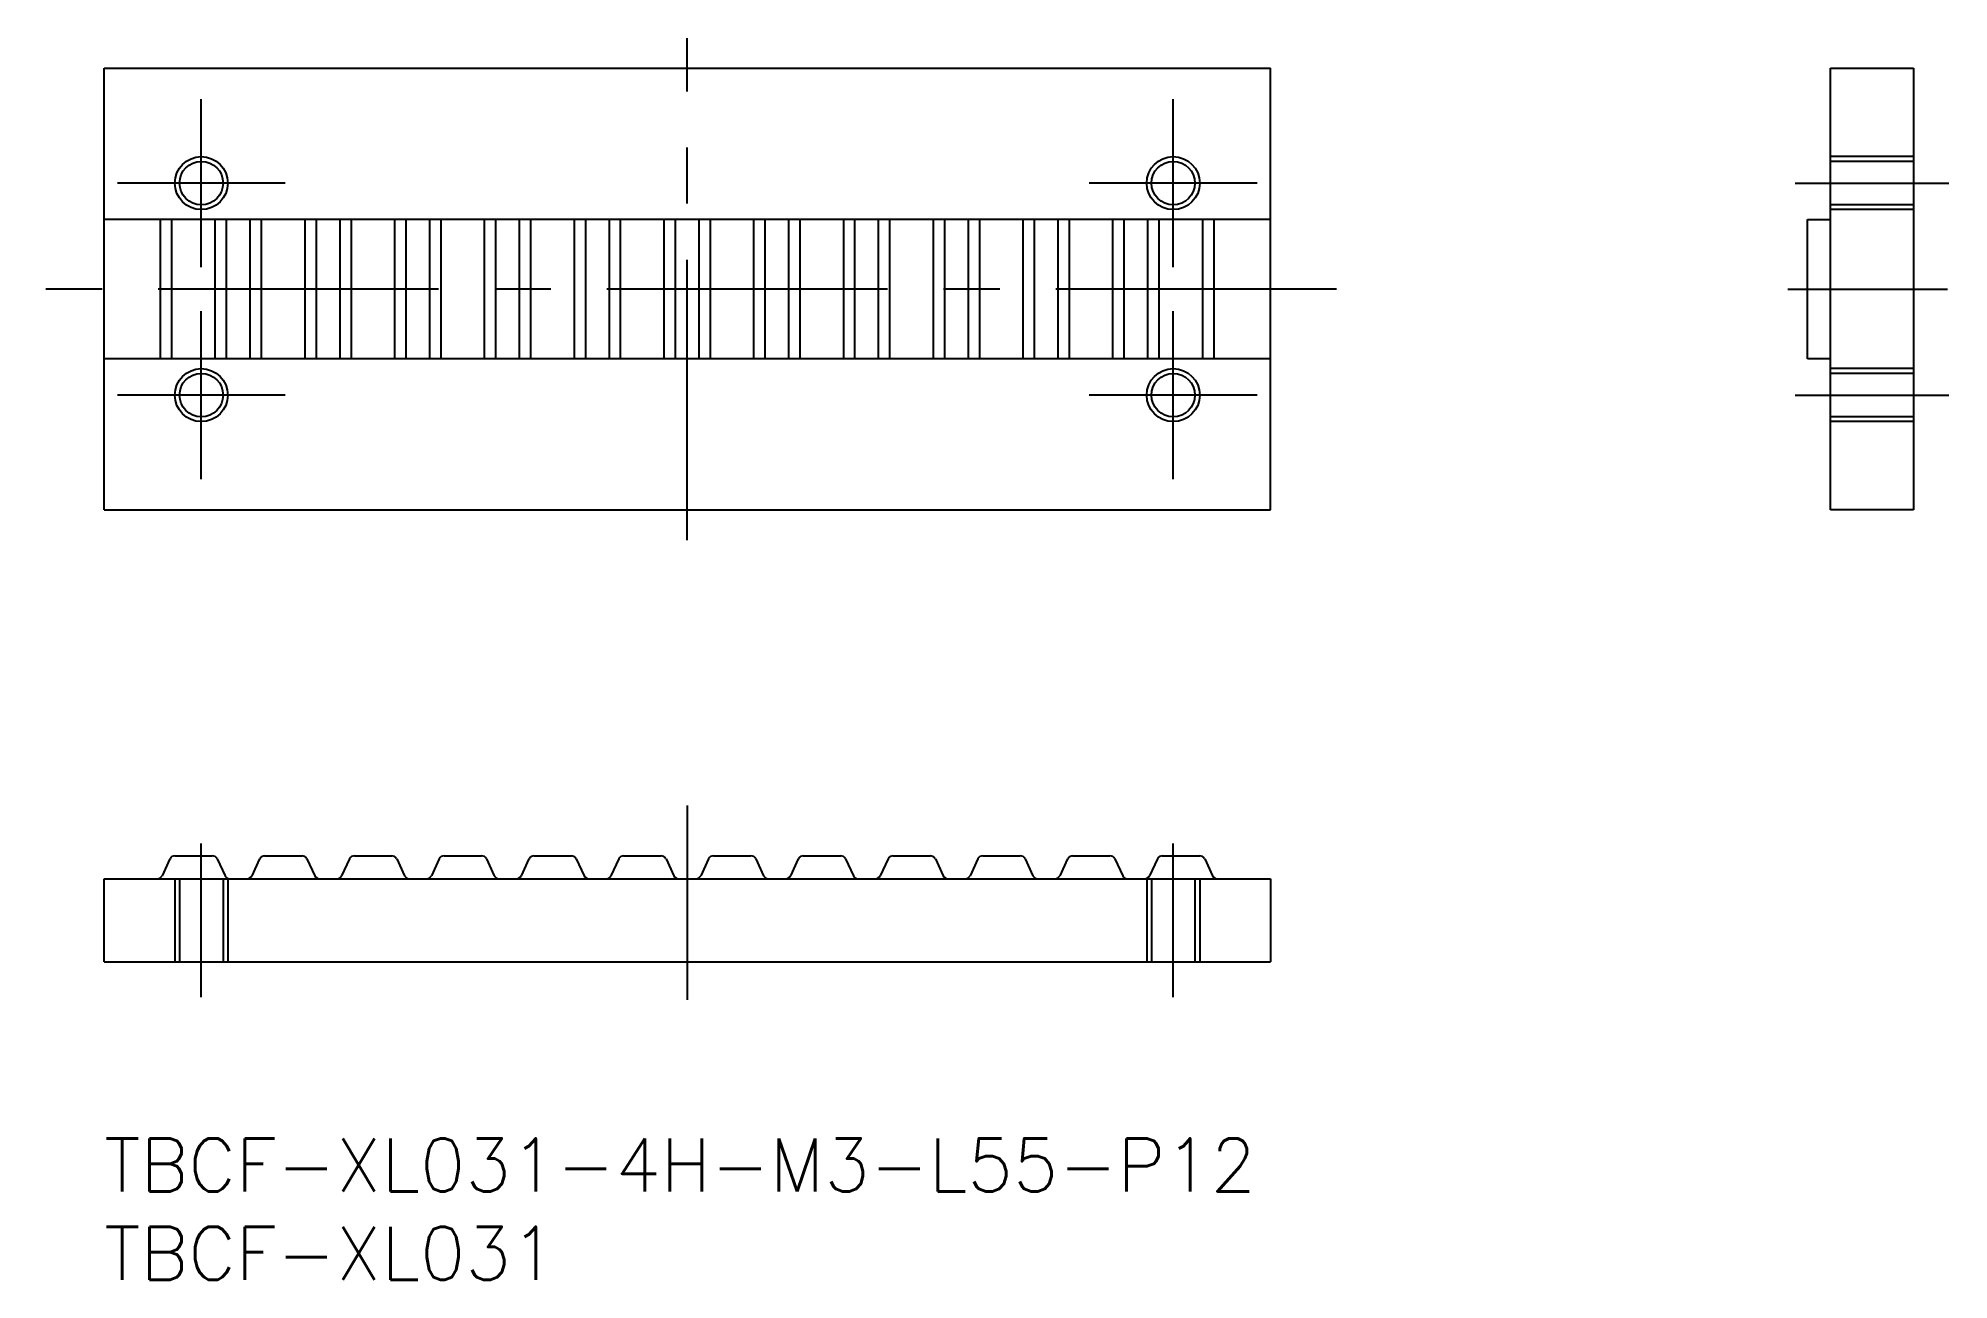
# Model space of a CAD drawing. Extents: x -4 to 104, y -8 to 62.
import ezdxf

# ---------------------------------------------------------------- set-up
doc = ezdxf.new("R2010")
doc.units = 0
doc.header["$LTSCALE"] = 0.5
doc.linetypes.add('CENTER', pattern=[50.8, 31.75, -6.35, 6.35, -6.35])
doc.linetypes.add('DASHED', pattern=[19.05, 12.7, -6.35])
doc.layers.get('0').update_dxf_attribs({"linetype": 'CONTINUOUS'})
for name, color, linetype in [('MSM_CENTER', 1, 'CENTER'), ('MSM_CONTINUOUS', 7, 'CONTINUOUS'), ('MSM_DASHED', 4, 'DASHED'), ('MSM_NARROW', 5, 'CONTINUOUS'), ('MSM_PART_NUMBER', 7, 'CONTINUOUS')]:
    doc.layers.add(name, color=color, linetype=linetype)
doc.styles.get("Standard").update_dxf_attribs({"font": 'txt.shx', "height": 3, "bigfont": 'bigfont.shx'})

# ---------------------------------------------------------------- blocks, each defined once
blk = doc.blocks.new('*U7')
at = {"layer": 'MSM_PART_NUMBER'}
blk.add_text('TBCF-XL031-4H-M3-L55-P12', height=3, dxfattribs=at).set_placement((0, -3))
blk = doc.blocks.new('*U8')
at = {"layer": 'MSM_PART_NUMBER'}
blk.add_text('TBCF-XL031', height=3, dxfattribs=at).set_placement((0, -8))

msp = doc.modelspace()

# ---------------------------------------------------------------- linework, layer by layer
for p, q in [((0, 60.58), (66, 60.58)), ((0, 35.58), (66, 35.58))]:
    msp.add_line(p, q)
at = {"layer": 'MSM_CENTER'}
for p, q in [((33, 33.87), (33, 62.28)), ((5.5, 49.33), (5.5, 58.83)), ((60.5, 49.33), (60.5, 58.83)), ((10.25, 54.08), (0.75, 54.08)), ((65.25, 54.08), (55.75, 54.08)), ((95.69, 54.08), (104.39, 54.08)), ((69.73, 48.08), (-3.73, 48.08)), ((95.28, 48.08), (104.31, 48.08)), ((5.5, 37.33), (5.5, 46.83)), ((60.5, 37.33), (60.5, 46.83)), ((10.25, 42.08), (0.75, 42.08)), ((65.25, 42.08), (55.75, 42.08)), ((95.69, 42.08), (104.39, 42.08)), ((33, 18.84), (33, 7.84)), ((5.5, 8), (5.5, 16.7)), ((60.5, 8), (60.5, 16.7))]:
    msp.add_line(p, q, dxfattribs=at)
at = {"layer": 'MSM_CONTINUOUS'}
for p, q in [((0, 35.58), (0, 60.58)), ((66, 35.58), (66, 60.58)), ((97.69, 60.58), (102.39, 60.58)), ((97.69, 35.58), (97.69, 60.58)), ((102.39, 60.58), (102.39, 35.58)), ((66, 52.03), (0, 52.03)), ((3.19, 44.13), (3.19, 52.03)), ((3.83, 44.13), (3.83, 52.03)), ((6.29, 44.13), (6.29, 52.03)), ((6.93, 44.13), (6.93, 52.03)), ((8.27, 44.13), (8.27, 52.03)), ((8.91, 44.13), (8.91, 52.03)), ((11.37, 44.13), (11.37, 52.03)), ((12.01, 44.13), (12.01, 52.03)), ((13.35, 44.13), (13.35, 52.03)), ((13.99, 44.13), (13.99, 52.03)), ((16.45, 44.13), (16.45, 52.03)), ((17.09, 44.13), (17.09, 52.03)), ((18.43, 44.13), (18.43, 52.03)), ((19.07, 44.13), (19.07, 52.03)), ((21.53, 44.13), (21.53, 52.03)), ((22.17, 44.13), (22.17, 52.03)), ((23.51, 44.13), (23.51, 52.03)), ((24.15, 44.13), (24.15, 52.03)), ((26.61, 44.13), (26.61, 52.03)), ((27.25, 44.13), (27.25, 52.03)), ((28.59, 44.13), (28.59, 52.03)), ((29.23, 44.13), (29.23, 52.03)), ((31.69, 44.13), (31.69, 52.03)), ((32.33, 44.13), (32.33, 52.03)), ((33.67, 44.13), (33.67, 52.03)), ((34.31, 44.13), (34.31, 52.03)), ((36.77, 44.13), (36.77, 52.03)), ((37.41, 44.13), (37.41, 52.03)), ((38.75, 44.13), (38.75, 52.03)), ((39.39, 44.13), (39.39, 52.03)), ((41.85, 44.13), (41.85, 52.03)), ((42.49, 44.13), (42.49, 52.03)), ((43.83, 44.13), (43.83, 52.03)), ((44.47, 44.13), (44.47, 52.03)), ((46.93, 44.13), (46.93, 52.03)), ((47.57, 44.13), (47.57, 52.03)), ((48.91, 44.13), (48.91, 52.03)), ((49.55, 44.13), (49.55, 52.03)), ((52.01, 44.13), (52.01, 52.03)), ((52.65, 44.13), (52.65, 52.03)), ((53.99, 44.13), (53.99, 52.03)), ((54.63, 44.13), (54.63, 52.03)), ((57.09, 44.13), (57.09, 52.03)), ((57.73, 44.13), (57.73, 52.03)), ((59.07, 44.13), (59.07, 52.03)), ((59.71, 44.13), (59.71, 52.03)), ((62.17, 44.13), (62.17, 52.03)), ((62.81, 44.13), (62.81, 52.03)), ((96.39, 44.13), (96.39, 52.03)), ((96.39, 52.03), (97.69, 52.03)), ((66, 44.13), (0, 44.13)), ((97.69, 44.13), (96.39, 44.13)), ((102.39, 35.58), (97.69, 35.58)), ((3.72, 15.83), (3.28, 14.87)), ((4, 16), (6.12, 16)), ((6.4, 15.83), (6.84, 14.87)), ((8.8, 15.83), (8.36, 14.87)), ((9.08, 16), (11.2, 16)), ((11.48, 15.83), (11.92, 14.87)), ((13.88, 15.83), (13.44, 14.87)), ((14.16, 16), (16.28, 16)), ((16.56, 15.83), (17, 14.87)), ((18.96, 15.83), (18.52, 14.87)), ((19.24, 16), (21.36, 16)), ((21.64, 15.83), (22.08, 14.87)), ((24.04, 15.83), (23.6, 14.87)), ((24.32, 16), (26.44, 16)), ((26.72, 15.83), (27.16, 14.87)), ((29.12, 15.83), (28.68, 14.87)), ((29.4, 16), (31.52, 16)), ((31.8, 15.83), (32.24, 14.87)), ((34.2, 15.83), (33.76, 14.87)), ((34.48, 16), (36.6, 16)), ((36.88, 15.83), (37.32, 14.87)), ((39.28, 15.83), (38.84, 14.87)), ((39.56, 16), (41.68, 16)), ((41.96, 15.83), (42.4, 14.87)), ((44.36, 15.83), (43.92, 14.87)), ((44.64, 16), (46.76, 16)), ((47.04, 15.83), (47.48, 14.87)), ((49.44, 15.83), (49, 14.87)), ((49.72, 16), (51.84, 16)), ((52.12, 15.83), (52.56, 14.87)), ((54.52, 15.83), (54.08, 14.87)), ((54.8, 16), (56.92, 16)), ((57.2, 15.83), (57.64, 14.87)), ((59.6, 15.83), (59.16, 14.87)), ((59.88, 16), (62, 16)), ((62.28, 15.83), (62.72, 14.87)), ((0, 10), (0, 14.7)), ((0, 14.7), (66, 14.7)), ((66, 14.7), (66, 10)), ((0, 10), (66, 10))]:
    msp.add_line(p, q, dxfattribs=at)
for centre in [(5.5, 54.08), (60.5, 54.08), (5.5, 42.08), (60.5, 42.08)]:
    msp.add_circle(centre, 1.23, dxfattribs=at)
for centre, start, end in [((4, 15.7), 90, 155), ((6.12, 15.7), 25, 90), ((9.08, 15.7), 90, 155), ((11.2, 15.7), 25, 90), ((14.16, 15.7), 90, 155), ((16.28, 15.7), 25, 90), ((19.24, 15.7), 90, 155), ((21.36, 15.7), 25, 90), ((24.32, 15.7), 90, 155), ((26.44, 15.7), 25, 90), ((29.4, 15.7), 90, 155), ((31.52, 15.7), 25, 90), ((34.48, 15.7), 90, 155), ((36.6, 15.7), 25, 90), ((39.56, 15.7), 90, 155), ((41.68, 15.7), 25, 90), ((44.64, 15.7), 90, 155), ((46.76, 15.7), 25, 90), ((49.72, 15.7), 90, 155), ((51.84, 15.7), 25, 90), ((54.8, 15.7), 90, 155), ((56.92, 15.7), 25, 90), ((59.88, 15.7), 90, 155), ((62, 15.7), 25, 90), ((3.01, 15), 270, 335), ((7.11, 15), 205, 270), ((8.09, 15), 270, 335), ((12.19, 15), 205, 270), ((13.17, 15), 270, 335), ((17.27, 15), 205, 270), ((18.25, 15), 270, 335), ((22.35, 15), 205, 270), ((23.33, 15), 270, 335), ((27.43, 15), 205, 270), ((28.41, 15), 270, 335), ((32.51, 15), 205, 270), ((33.49, 15), 270, 335), ((37.59, 15), 205, 270), ((38.57, 15), 270, 335), ((42.67, 15), 205, 270), ((43.65, 15), 270, 335), ((47.75, 15), 205, 270), ((48.73, 15), 270, 335), ((52.83, 15), 205, 270), ((53.81, 15), 270, 335), ((57.91, 15), 205, 270), ((58.89, 15), 270, 335), ((62.99, 15), 205, 270)]:
    msp.add_arc(centre, 0.3, start, end, dxfattribs=at)
at = {"layer": 'MSM_DASHED'}
for p, q in [((102.39, 55.58), (97.69, 55.58)), ((102.39, 55.31), (97.69, 55.31)), ((102.39, 52.85), (97.69, 52.85)), ((102.39, 52.58), (97.69, 52.58)), ((102.39, 43.58), (97.69, 43.58)), ((102.39, 43.31), (97.69, 43.31)), ((102.39, 40.85), (97.69, 40.85)), ((102.39, 40.58), (97.69, 40.58)), ((4, 14.7), (4, 10)), ((4.27, 14.7), (4.27, 10)), ((6.73, 14.7), (6.73, 10)), ((7, 14.7), (7, 10)), ((59, 14.7), (59, 10)), ((59.27, 14.7), (59.27, 10)), ((61.73, 14.7), (61.73, 10)), ((62, 14.7), (62, 10))]:
    msp.add_line(p, q, dxfattribs=at)
at = {"layer": 'MSM_NARROW'}
for centre in [(5.5, 54.08), (60.5, 54.08), (5.5, 42.08), (60.5, 42.08)]:
    msp.add_circle(centre, 1.5, dxfattribs=at)

# ---------------------------------------------------------------- block references
at = {"layer": 'MSM_CONTINUOUS'}
for name in ['*U7', '*U8']:
    msp.add_blockref(name, (0, 0), dxfattribs=at)

doc.saveas('drawing.dxf')
